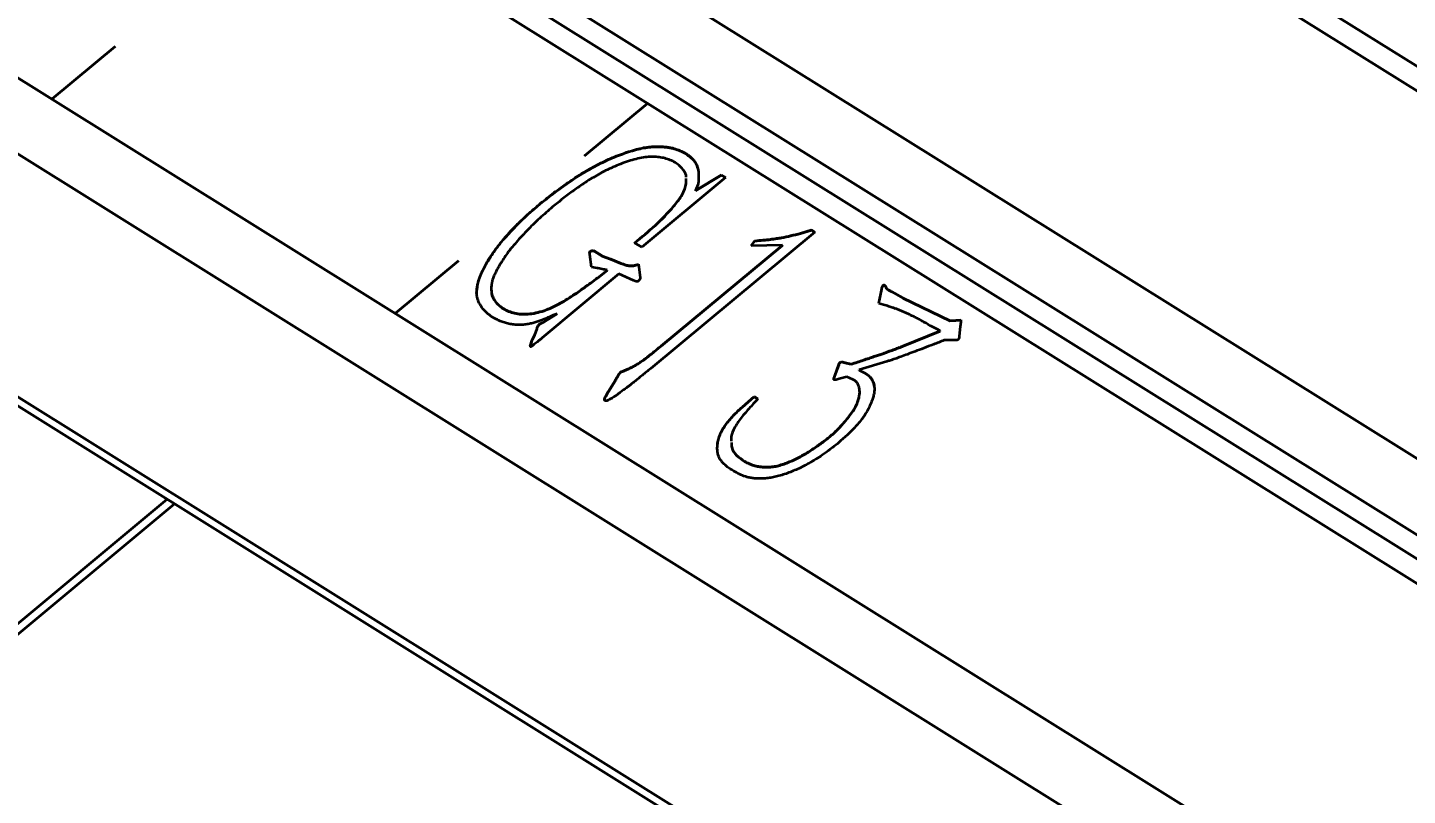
# Model space of a CAD drawing. Header units: millimetres. Extents: x 0 to 14850, y 0 to 10716.
# Drawn here: x 4448 to 5433, y 6624 to 7171 of the extents above; entities that cross this region are included whole.
import ezdxf

# ---------------------------------------------------------------- set-up
doc = ezdxf.new("R2010")
doc.units = ezdxf.units.MM
doc.header["$LTSCALE"] = 50
doc.layers.add('迈迪拼图', color=7, linetype='Continuous', lineweight=0)
doc.styles.add('SLDTEXTSTYLE4', font='SIMSUN.TTC')
doc.dimstyles.new('SLDDIMSTYLE0', dxfattribs={"dimtxt": 175, "dimasz": 175, "dimexe": 0, "dimexo": 0.0625, "dimgap": 43.75, "dimtad": 2, "dimlfac": 0.3, "dimrnd": 1e-09, "dimzin": 12, "dimdsep": 46, "dimtxsty": 'SLDTEXTSTYLE4', "dimsah": 1, "dimcen": 0.09, "dimadec": 0, "dimazin": 3, "dimtfac": 1, "dimtdec": 3, "dimtofl": 0, "dimtmove": 0, "dimatfit": 3, "dimfxl": 0, "dimfrac": 2, "dimtolj": 1, "dimtzin": 12, "dimarcsym": 0})

# ---------------------------------------------------------------- blocks, each defined once
blk = doc.blocks.new('_D')
at = {"layer": '迈迪拼图'}
for p, q in [((2446.43, 6897.08), (1201.26, 5860.72)), ((1235.02, 5888.82), (7482.3, 1989.14)), ((8693.71, 2997.41), (7448.53, 1961.04))]:
    blk.add_line(p, q, dxfattribs=at)
for points in [[(1235.02, 5888.82), (1349.39, 5785.69), (1377.9, 5831.37)], [(7482.3, 1989.14), (7367.93, 2092.27), (7339.42, 2046.59)]]:
    blk.add_solid(points, dxfattribs=at)
at = {"layer": '迈迪拼图', "insert": (4293.71, 4219.58), "char_height": 175, "attachment_point": 1, "rotation": 328.02675, "style": 'SLDTEXTSTYLE4'}
blk.add_mtext('2550', dxfattribs=at)
blk = doc.blocks.new('_D_1')
at = {"layer": '迈迪拼图'}
for p, q in [((6609.77, 10380.09), (6072.13, 10715.7)), ((1944.54, 7226.77), (6108.88, 10692.76)), ((2445.44, 6914.1), (1907.8, 7249.71))]:
    blk.add_line(p, q, dxfattribs=at)
for points in [[(6108.88, 10692.76), (5973.48, 10615.1), (6007.92, 10573.71)], [(1944.54, 7226.77), (2079.95, 7304.43), (2045.5, 7345.82)]]:
    blk.add_solid(points, dxfattribs=at)
at = {"layer": '迈迪拼图', "insert": (3739.89, 8985.98), "char_height": 175, "attachment_point": 1, "rotation": 39.77081, "style": 'SLDTEXTSTYLE4'}
blk.add_mtext('1850', dxfattribs=at)

msp = doc.modelspace()

# ---------------------------------------------------------------- linework, layer by layer
at = {"color": 7, "linetype": 'Continuous', "lineweight": 35}
for p, q in [((5645.928, 6645.762), (3890.076, 7741.801)), ((5665.63, 6651.099), (3909.779, 7747.137)), ((3709.997, 7591.92), (5465.849, 6495.881)), ((5910.969, 6849.395), (4997.169, 7419.808)), ((3710.811, 7357.185), (5316.683, 6354.767)), ((4510.446, 7157.852), (4465.64, 7120.56)), ((4465.665, 7120.544), (4510.471, 7157.837)), ((4510.471, 7157.837), (4510.446, 7157.852)), ((4510.449, 7157.819), (4510.446, 7157.852)), ((4465.64, 7120.56), (4465.665, 7120.544)), ((4890.26, 7117.138), (4845.454, 7079.845)), ((4845.479, 7079.83), (4890.285, 7117.122)), ((4890.285, 7117.122), (4890.26, 7117.138)), ((4890.263, 7117.104), (4890.26, 7117.138)), ((4845.454, 7079.845), (4845.479, 7079.83)), ((4917.639, 7081.39), (4917.618, 7081.619)), ((4835.201, 7061.637), (4835.181, 7061.866)), ((4946.086, 7064.466), (4886.431, 7014.815)), ((4924.712, 7055.053), (4943.21, 7066.261)), ((4926.318, 7059.181), (4924.712, 7055.053)), ((4924.732, 7054.824), (4943.231, 7066.032)), ((4943.21, 7066.261), (4946.086, 7064.466)), ((4943.231, 7066.032), (4943.21, 7066.261)), ((4943.231, 7066.032), (4945.937, 7064.343)), ((4924.732, 7054.824), (4924.712, 7055.053)), ((5009.872, 7025.315), (4892.694, 6928.15)), ((4964.231, 7015.61), (4967.023, 7019.33)), ((4967.043, 7019.101), (4967.023, 7019.33)), ((4999.509, 7024.705), (5007.245, 7026.955)), ((4999.53, 7024.476), (4999.509, 7024.705)), ((4999.53, 7024.476), (5007.265, 7026.725)), ((5007.245, 7026.955), (5009.872, 7025.315)), ((5007.265, 7026.725), (5007.245, 7026.955)), ((5007.265, 7026.725), (5009.723, 7025.192)), ((4850.329, 7000.486), (4849.328, 7009.425)), ((4852.214, 7012.136), (4857.964, 7008.547)), ((4852.234, 7011.907), (4852.214, 7012.136)), ((4852.234, 7011.907), (4857.985, 7008.317)), ((4886.431, 7014.815), (4881.162, 7017.772)), ((4900.091, 6944.388), (4986.606, 7016.085)), ((4900.111, 6944.159), (4986.626, 7015.856)), ((4986.606, 7016.085), (4964.231, 7015.61)), ((4964.426, 7015.614), (4967.043, 7019.101)), ((4986.626, 7015.856), (4986.606, 7016.085)), ((4755.437, 7004.924), (4710.631, 6967.631)), ((4710.656, 6967.616), (4755.462, 7004.908)), ((4755.462, 7004.908), (4755.437, 7004.924)), ((4755.44, 7004.89), (4755.437, 7004.924)), ((4854.509, 6999.777), (4850.329, 7000.486)), ((4857.964, 7008.547), (4864.046, 7006.318)), ((4857.985, 7008.317), (4857.964, 7008.547)), ((4857.985, 7008.317), (4864.066, 7006.089)), ((4864.046, 7006.318), (4871.403, 7003.341)), ((4864.066, 7006.089), (4864.046, 7006.318)), ((4864.066, 7006.089), (4871.423, 7003.112)), ((4871.423, 7003.112), (4871.403, 7003.341)), ((4880.257, 7001.662), (4883.93, 7002.6)), ((4880.277, 7001.433), (4880.257, 7001.662)), ((4880.277, 7001.433), (4883.95, 7002.37)), ((4883.93, 7002.6), (4885.132, 6993.156)), ((4883.95, 7002.37), (4883.93, 7002.6)), ((4883.95, 7002.37), (4885.152, 6992.926)), ((4870.01, 6995.564), (4815.183, 6949.931)), ((4854.67, 6992.931), (4861.54, 6998.286)), ((4854.691, 6992.701), (4854.67, 6992.931)), ((4854.691, 6992.701), (4861.56, 6998.057)), ((4861.56, 6998.057), (4861.54, 6998.286)), ((4880.438, 6990.955), (4870.01, 6995.564)), ((4882.335, 6990.104), (4880.438, 6990.955)), ((5055.395, 6974.428), (5057.55, 6984.96)), ((5055.459, 6974.413), (5057.57, 6984.73)), ((5057.57, 6984.73), (5057.55, 6984.96)), ((5064.565, 6983.146), (5072.461, 6978.55)), ((5064.585, 6982.917), (5064.565, 6983.146)), ((5064.585, 6982.917), (5072.481, 6978.32)), ((4785.967, 6971.799), (4785.947, 6972.028)), ((5058.654, 6973.676), (5055.395, 6974.428)), ((5076.839, 6966.838), (5068.56, 6970.391)), ((5072.461, 6978.55), (5105.964, 6962.434)), ((5072.481, 6978.32), (5072.461, 6978.55)), ((5072.481, 6978.32), (5105.985, 6962.205)), ((4710.631, 6967.631), (4710.656, 6967.616)), ((4813.659, 6960.193), (4816.59, 6961.546)), ((4813.68, 6959.964), (4816.61, 6961.317)), ((4816.59, 6961.546), (4825.936, 6967.257)), ((4816.61, 6961.317), (4816.59, 6961.546)), ((4816.61, 6961.317), (4825.956, 6967.027)), ((4825.956, 6967.027), (4825.936, 6967.257)), ((5105.964, 6962.434), (5110.332, 6962.606)), ((5105.985, 6962.205), (5105.964, 6962.434)), ((5105.985, 6962.205), (5110.353, 6962.376)), ((5110.332, 6962.606), (5114.01, 6962.875)), ((5110.353, 6962.376), (5110.332, 6962.606)), ((5110.353, 6962.376), (5114.031, 6962.646)), ((4808.323, 6949.082), (4809.986, 6952.224)), ((4808.344, 6948.853), (4810.007, 6951.995)), ((4809.986, 6952.224), (4811.572, 6956.698)), ((4810.007, 6951.995), (4809.986, 6952.224)), ((4810.007, 6951.995), (4811.592, 6956.468)), ((4811.592, 6956.468), (4811.572, 6956.698)), ((4813.68, 6959.964), (4813.659, 6960.193)), ((5072.856, 6944.289), (5099.245, 6955.084)), ((5072.876, 6944.059), (5099.266, 6954.855)), ((5099.266, 6954.855), (5099.245, 6955.084)), ((5113.559, 6958.311), (5112.854, 6951.055)), ((4808.344, 6948.853), (4808.323, 6949.082)), ((4900.111, 6944.159), (4900.091, 6944.388)), ((5072.876, 6944.059), (5072.856, 6944.289)), ((5106.551, 6948.291), (5101.935, 6948.275)), ((5024.001, 6922.86), (5026.984, 6930.927)), ((5024.022, 6922.631), (5027.005, 6930.698)), ((5027.005, 6930.698), (5026.984, 6930.927)), ((5028.708, 6933.034), (5031.31, 6932.408)), ((5028.728, 6932.805), (5028.708, 6933.034)), ((5028.728, 6932.805), (5031.33, 6932.178)), ((5031.31, 6932.408), (5035.51, 6931.353)), ((5031.33, 6932.178), (5031.31, 6932.408)), ((5031.33, 6932.178), (5035.53, 6931.124)), ((5035.53, 6931.124), (5035.51, 6931.353)), ((5061.062, 6933.076), (5041.298, 6927.123)), ((5024.022, 6922.631), (5024.001, 6922.86)), ((5032.585, 6922.301), (5028.046, 6920.953)), ((5036.842, 6920.26), (5032.585, 6922.301)), ((5041.319, 6926.893), (5041.298, 6927.123)), ((4860.602, 6908.42), (4862.301, 6911.54)), ((4860.623, 6908.19), (4862.322, 6911.31)), ((4862.301, 6911.54), (4867.565, 6919.798)), ((4862.322, 6911.31), (4862.301, 6911.54)), ((4862.322, 6911.31), (4867.585, 6919.569)), ((4867.585, 6919.569), (4867.565, 6919.798)), ((4860.623, 6908.19), (4860.602, 6908.42)), ((4958.116, 6900.804), (4966.445, 6908.099)), ((4958.136, 6900.575), (4966.466, 6907.869)), ((4966.445, 6908.099), (4969.072, 6906.459)), ((4966.466, 6907.869), (4966.445, 6908.099)), ((4966.466, 6907.869), (4969.093, 6906.23)), ((4958.136, 6900.575), (4958.116, 6900.804)), ((5029.495, 6888.098), (5029.474, 6888.327)), ((4959.688, 6861.744), (4959.668, 6861.973)), ((4162.341, 6506.526), (4552.863, 6831.559))]:
    msp.add_line(p, q, dxfattribs=at)
at = {"color": 8, "linetype": 'Continuous', "lineweight": 35}
for p, q in [((5440.114, 6457.5), (3689.539, 7550.245)), ((5898.861, 6839.318), (4977.467, 7414.471)), ((3705.952, 7366.726), (5321.151, 6358.486)), ((4797.388, 7264.59), (5718.782, 6689.437)), ((5681.402, 6658.325), (4776.929, 7222.915)), ((4157.065, 6509.819), (4547.587, 6834.852))]:
    msp.add_line(p, q, dxfattribs=at)
at = {"color": 7, "linetype": 'Continuous', "lineweight": 35}
for points, knots in [([(4911.805, 7073.989), (4910.678, 7074.691), (4908.49, 7076.054), (4904.761, 7077.605), (4900.805, 7078.621), (4896.617, 7079.219), (4892.104, 7079.247), (4887.258, 7078.73), (4882.078, 7077.611), (4876.642, 7076.026), (4871.114, 7074.037), (4865.632, 7071.831), (4860.4, 7069.319), (4853.776, 7065.752), (4846.06, 7061.136), (4837.736, 7055.267), (4829.986, 7049.406), (4825.112, 7045.397), (4822.682, 7043.398)], [0, 0, 0, 0, 0.0429533, 0.0833737, 0.1232575, 0.1628948, 0.2043947, 0.2498116, 0.2992006, 0.3538057, 0.4112539, 0.4687483, 0.5257988, 0.5829084, 0.6943517, 0.7987664, 0.8996659, 1, 1, 1, 1]), ([(4835.181, 7061.866), (4838.195, 7063.824), (4844.409, 7067.86), (4852.745, 7072.528), (4859.82, 7076.125), (4865.323, 7078.657), (4871.003, 7080.884), (4876.695, 7082.869), (4882.208, 7084.549), (4887.428, 7085.747), (4892.244, 7086.438), (4896.629, 7086.664), (4900.523, 7086.522), (4903.936, 7086.287), (4906.834, 7085.824), (4910.046, 7085.035), (4913.638, 7083.64), (4916.265, 7082.306), (4917.618, 7081.619)], [0, 0, 0, 0, 0.1268755, 0.2615097, 0.3302295, 0.3983294, 0.4663562, 0.5336908, 0.5977572, 0.6554673, 0.7074202, 0.7544068, 0.7966438, 0.8337754, 0.8657992, 0.8935533, 0.9451629, 1, 1, 1, 1]), ([(4835.201, 7061.637), (4838.216, 7063.595), (4844.43, 7067.63), (4852.765, 7072.299), (4859.841, 7075.896), (4865.343, 7078.427), (4871.024, 7080.655), (4876.716, 7082.639), (4882.229, 7084.319), (4887.448, 7085.517), (4892.265, 7086.209), (4896.65, 7086.434), (4900.543, 7086.292), (4903.957, 7086.057), (4906.855, 7085.595), (4910.067, 7084.806), (4913.658, 7083.41), (4916.285, 7082.077), (4917.639, 7081.39)], [0, 0, 0, 0, 0.1268755, 0.2615097, 0.3302295, 0.3983294, 0.4663562, 0.5336908, 0.5977572, 0.6554673, 0.7074202, 0.7544068, 0.7966438, 0.8337754, 0.8657992, 0.8935533, 0.9451629, 1, 1, 1, 1]), ([(4917.618, 7081.619), (4918.386, 7081.118), (4919.884, 7080.142), (4921.761, 7078.466), (4923.349, 7076.719), (4925.083, 7074.229), (4926.419, 7070.714), (4926.906, 7067.013), (4926.78, 7064.085), (4926.769, 7062.164), (4926.586, 7060.565), (4926.4, 7059.608), (4926.318, 7059.181)], [0, 0, 0, 0, 0.0935705, 0.1825143, 0.2690925, 0.3543046, 0.5284601, 0.715, 0.80627, 0.8835446, 0.9481365, 1, 1, 1, 1]), ([(4917.639, 7081.39), (4919.77, 7079.771), (4924.036, 7076.533), (4926.288, 7071.905), (4926.45, 7069.439), (4926.461, 7069.262)], [0, 0, 0, 0, 0.48111254, 0.96263411, 1, 1, 1, 1]), ([(4918.019, 7064.542), (4918.02, 7064.574), (4918.129, 7066.401), (4916.261, 7069.911), (4913.291, 7072.628), (4911.805, 7073.989)], [0, 0, 0, 0, 0.0088626, 0.503873, 1, 1, 1, 1]), ([(4782.312, 6963.419), (4780.664, 6964.345), (4777.38, 6966.191), (4773.608, 6969.776), (4770.765, 6973.674), (4769.215, 6977.169), (4768.588, 6980.117), (4768.419, 6982.526), (4768.585, 6985.132), (4769.091, 6987.939), (4769.918, 6990.95), (4771.088, 6994.206), (4772.574, 6997.709), (4774.479, 7001.436), (4776.615, 7005.353), (4779.245, 7009.387), (4782.187, 7013.538), (4786.541, 7019.092), (4792.143, 7025.696), (4799.428, 7033.031), (4807.119, 7040.104), (4815.522, 7047.297), (4824.831, 7054.718), (4831.679, 7059.448), (4835.181, 7061.866)], [0, 0, 0, 0, 0.0403002, 0.0803559, 0.1194723, 0.157357, 0.1767585, 0.1975422, 0.2201214, 0.2442494, 0.2704918, 0.2989561, 0.330404, 0.3641079, 0.4002464, 0.4376273, 0.4773862, 0.5186322, 0.5994794, 0.6734971, 0.7469289, 0.8269302, 0.9115021, 1, 1, 1, 1]), ([(4768.548, 6981.158), (4768.676, 6983.542), (4768.978, 6989.146), (4772.594, 6997.764), (4777.53, 7006.895), (4785.983, 7018.545), (4798.489, 7032.329), (4815.774, 7047.707), (4828.726, 7056.994), (4835.201, 7061.637)], [0, 0, 0, 0, 0.0759805, 0.1786065, 0.2812826, 0.3839737, 0.5892683, 0.7946504, 1, 1, 1, 1]), ([(4881.162, 7017.772), (4886.196, 7021.949), (4896.265, 7030.304), (4907.396, 7041.623), (4914.835, 7051.259), (4917.954, 7058.026), (4917.966, 7062.212), (4917.971, 7063.696)], [0, 0, 0, 0, 0.3055083, 0.61096709, 0.76360374, 0.91617318, 1, 1, 1, 1]), ([(4881.182, 7017.542), (4886.217, 7021.72), (4896.285, 7030.074), (4907.417, 7041.394), (4914.855, 7051.03), (4917.974, 7057.797), (4917.987, 7061.982), (4917.991, 7063.467)], [0, 0, 0, 0, 0.3055083, 0.61096709, 0.76360374, 0.91617318, 1, 1, 1, 1]), ([(4822.682, 7043.398), (4819.537, 7040.702), (4813.023, 7035.12), (4805.515, 7027.694), (4799.652, 7021.557), (4795.652, 7017.048), (4792.1, 7012.712), (4789.088, 7008.548), (4786.522, 7004.626), (4784.221, 7001.072), (4782.467, 6997.823), (4781.051, 6994.901), (4780.057, 6992.214), (4779.239, 6989.724), (4778.936, 6987.369), (4778.822, 6984.516), (4779.213, 6981.263), (4780.511, 6977.739), (4782.686, 6974.592), (4784.839, 6972.899), (4785.947, 6972.028)], [0, 0, 0, 0, 0.127726, 0.2645571, 0.3332368, 0.3982819, 0.4589229, 0.5162218, 0.5691346, 0.6169332, 0.6591212, 0.6964719, 0.7300719, 0.7612072, 0.7903915, 0.8174775, 0.8672857, 0.911985, 0.9547325, 1, 1, 1, 1]), ([(4967.023, 7019.33), (4968.997, 7019.499), (4972.698, 7019.815), (4977.832, 7020.385), (4982.177, 7020.975), (4987, 7021.747), (4992.691, 7023.024), (4997.175, 7024.129), (4999.509, 7024.705)], [0, 0, 0, 0, 0.1795186, 0.3365151, 0.4679989, 0.5771274, 0.7798212, 1, 1, 1, 1]), ([(4967.043, 7019.101), (4969.018, 7019.27), (4972.719, 7019.586), (4977.853, 7020.156), (4982.197, 7020.746), (4987.021, 7021.518), (4992.711, 7022.795), (4997.195, 7023.9), (4999.53, 7024.476)], [0, 0, 0, 0, 0.1795186, 0.3365151, 0.4679989, 0.5771274, 0.7798212, 1, 1, 1, 1]), ([(4849.328, 7009.425), (4849.18, 7009.931), (4848.957, 7010.694), (4849.283, 7011.76), (4850.069, 7012.071), (4850.687, 7012.31), (4851.447, 7012.318), (4851.931, 7012.203), (4852.214, 7012.136)], [0, 0, 0, 0, 0.3504839, 0.5270843, 0.6470798, 0.7507832, 0.8547742, 1, 1, 1, 1]), ([(4849.139, 7010.253), (4849.125, 7010.313), (4849.072, 7010.542), (4849.134, 7010.943), (4849.32, 7011.488), (4849.994, 7011.813), (4850.698, 7012.091), (4851.508, 7012.081), (4851.992, 7011.965), (4852.234, 7011.907)], [0, 0, 0, 0, 0.0532698, 0.2025341, 0.3479894, 0.5086471, 0.6730289, 0.8363691, 1, 1, 1, 1]), ([(4861.54, 6998.286), (4860.699, 6998.487), (4859.188, 6998.847), (4857.146, 6999.242), (4855.659, 6999.574), (4854.833, 6999.72), (4854.509, 6999.777)], [0, 0, 0, 0, 0.3627987, 0.6524748, 0.8639913, 1, 1, 1, 1]), ([(4871.403, 7003.341), (4871.909, 7003.12), (4873.241, 7002.539), (4875.614, 7001.977), (4878.062, 7001.405), (4879.64, 7001.59), (4880.257, 7001.662)], [0, 0, 0, 0, 0.1914671, 0.5034141, 0.8058512, 1, 1, 1, 1]), ([(4871.423, 7003.112), (4871.93, 7002.891), (4873.262, 7002.31), (4875.635, 7001.748), (4878.083, 7001.176), (4879.66, 7001.361), (4880.277, 7001.433)], [0, 0, 0, 0, 0.1914671, 0.5034141, 0.8058512, 1, 1, 1, 1]), ([(4785.947, 6972.028), (4787.044, 6971.3), (4789.261, 6969.828), (4793.308, 6968.268), (4797.792, 6967.2), (4802.772, 6966.957), (4808.153, 6967.367), (4813.806, 6968.653), (4819.595, 6970.583), (4825.25, 6973.179), (4830.691, 6976.205), (4835.861, 6979.461), (4840.699, 6982.756), (4845.37, 6985.982), (4849.989, 6989.356), (4853.061, 6991.702), (4854.67, 6992.931)], [0, 0, 0, 0, 0.05592847, 0.11296138, 0.1707908, 0.23088314, 0.29540561, 0.36708307, 0.44344252, 0.52330691, 0.60529322, 0.68746741, 0.76684431, 0.84135464, 0.91689275, 1, 1, 1, 1]), ([(4785.967, 6971.799), (4787.065, 6971.07), (4789.281, 6969.599), (4793.329, 6968.039), (4797.812, 6966.97), (4802.793, 6966.728), (4808.174, 6967.138), (4813.827, 6968.423), (4819.616, 6970.353), (4825.27, 6972.95), (4830.712, 6975.975), (4835.882, 6979.232), (4840.719, 6982.527), (4845.39, 6985.753), (4850.009, 6989.127), (4853.081, 6991.473), (4854.691, 6992.701)], [0, 0, 0, 0, 0.05592847, 0.11296138, 0.1707908, 0.23088314, 0.29540561, 0.36708307, 0.44344252, 0.52330691, 0.60529322, 0.68746741, 0.76684431, 0.84135464, 0.91689275, 1, 1, 1, 1]), ([(4885.132, 6993.156), (4885.102, 6992.736), (4885.045, 6991.937), (4884.222, 6990.964), (4883.341, 6990.233), (4882.616, 6990.14), (4882.335, 6990.104)], [0, 0, 0, 0, 0.3162875, 0.6016237, 0.8455308, 1, 1, 1, 1]), ([(4779.001, 6983.958), (4778.991, 6983.847), (4778.769, 6981.501), (4780.338, 6976.886), (4784.092, 6973.493), (4785.967, 6971.799)], [0, 0, 0, 0, 0.0242917, 0.5126262, 1, 1, 1, 1]), ([(5057.55, 6984.96), (5057.616, 6985.384), (5057.729, 6986.109), (5058.131, 6986.969), (5058.402, 6987.604), (5059.215, 6987.846), (5060.005, 6987.19), (5060.269, 6986.369), (5060.745, 6985.436), (5061.657, 6984.679), (5062.94, 6983.889), (5063.991, 6983.408), (5064.565, 6983.146)], [0, 0, 0, 0, 0.1321215, 0.2255454, 0.2859801, 0.3237073, 0.3970867, 0.519994, 0.6052256, 0.7094515, 0.8413696, 1, 1, 1, 1]), ([(5057.57, 6984.73), (5057.636, 6985.155), (5057.749, 6985.879), (5058.152, 6986.739), (5058.422, 6987.374), (5059.236, 6987.617), (5060.026, 6986.961), (5060.29, 6986.139), (5060.765, 6985.207), (5061.677, 6984.45), (5062.961, 6983.659), (5064.011, 6983.179), (5064.585, 6982.917)], [0, 0, 0, 0, 0.1321215, 0.2255454, 0.2859801, 0.3237073, 0.3970867, 0.519994, 0.6052256, 0.7094515, 0.8413696, 1, 1, 1, 1]), ([(5068.56, 6970.391), (5068.177, 6970.539), (5067.134, 6970.945), (5065.057, 6971.57), (5062.161, 6972.551), (5059.923, 6973.269), (5058.654, 6973.676)], [0, 0, 0, 0, 0.1196153, 0.3263433, 0.6180283, 1, 1, 1, 1]), ([(4825.936, 6967.257), (4824.983, 6966.889), (4822.693, 6966.007), (4818.909, 6964.262), (4814.047, 6962.376), (4809.421, 6960.796), (4805.302, 6959.734), (4801.958, 6959.303), (4798.504, 6959.211), (4794.99, 6959.425), (4791.51, 6959.938), (4788.211, 6960.823), (4785.079, 6961.92), (4783.232, 6962.921), (4782.312, 6963.419)], [0, 0, 0, 0, 0.0669309, 0.1608946, 0.2773114, 0.4088318, 0.4785325, 0.5495225, 0.621851, 0.6974702, 0.7746518, 0.8495855, 0.925122, 1, 1, 1, 1]), ([(5099.245, 6955.084), (5097.428, 6956.001), (5093.475, 6957.994), (5088.567, 6960.672), (5084.521, 6962.929), (5081.655, 6964.419), (5079.144, 6965.708), (5077.569, 6966.48), (5076.839, 6966.838)], [0, 0, 0, 0, 0.2400188, 0.5220179, 0.666348, 0.7938846, 0.9045327, 1, 1, 1, 1]), ([(5114.01, 6962.875), (5114.005, 6962.784), (5113.984, 6962.401), (5113.815, 6961.546), (5113.81, 6960.115), (5113.651, 6958.977), (5113.559, 6958.311)], [0, 0, 0, 0, 0.0599502, 0.2518463, 0.5624097, 1, 1, 1, 1]), ([(4811.572, 6956.698), (4811.795, 6957.407), (4812.189, 6958.662), (4813.214, 6959.729), (4813.659, 6960.193)], [0, 0, 0, 0, 0.5657763, 1, 1, 1, 1]), ([(4811.592, 6956.468), (4811.815, 6957.178), (4812.21, 6958.432), (4813.235, 6959.5), (4813.68, 6959.964)], [0, 0, 0, 0, 0.5657763, 1, 1, 1, 1]), ([(5112.854, 6951.055), (5112.795, 6950.556), (5112.699, 6949.738), (5112.106, 6948.704), (5111.068, 6948.373), (5109.941, 6948.246), (5108.383, 6948.226), (5107.213, 6948.267), (5106.551, 6948.291)], [0, 0, 0, 0, 0.23658672, 0.38782723, 0.47111504, 0.59923701, 0.7736175, 1, 1, 1, 1]), ([(4815.183, 6949.931), (4814.555, 6949.404), (4813.377, 6948.413), (4811.693, 6947.074), (4810.272, 6945.945), (4809.146, 6945.045), (4808.229, 6944.364), (4807.594, 6943.988), (4807.181, 6943.643), (4806.546, 6943.847), (4807.183, 6945.055), (4807.301, 6946.319), (4807.702, 6947.863), (4808.151, 6948.744), (4808.323, 6949.082)], [0, 0, 0, 0, 0.1462321, 0.2748402, 0.3807624, 0.4665218, 0.5322678, 0.5754245, 0.601747, 0.6097199, 0.6775596, 0.7999633, 0.9231951, 1, 1, 1, 1]), ([(4806.865, 6944.181), (4806.902, 6944.279), (4807.064, 6944.709), (4807.449, 6946.28), (4807.954, 6947.732), (4808.344, 6948.853)], [0, 0, 0, 0, 0.0639203, 0.2778623, 1, 1, 1, 1]), ([(4867.565, 6919.798), (4867.997, 6920.617), (4868.745, 6922.032), (4869.82, 6923.824), (4870.576, 6924.968), (4871.344, 6925.775), (4872.698, 6926.175), (4874.373, 6926.981), (4876.635, 6927.939), (4879.128, 6929.174), (4881.74, 6930.586), (4884.446, 6932.172), (4887.232, 6934.12), (4889.83, 6935.983), (4892.18, 6937.909), (4894.448, 6939.739), (4897.155, 6941.929), (4899.061, 6943.526), (4900.091, 6944.388)], [0, 0, 0, 0, 0.076319, 0.1319609, 0.1693655, 0.1869914, 0.2144928, 0.2583566, 0.3139985, 0.3785449, 0.44759, 0.5180405, 0.5961082, 0.6894677, 0.7464037, 0.8178283, 0.9016721, 1, 1, 1, 1]), ([(4867.585, 6919.569), (4868.017, 6920.387), (4868.765, 6921.803), (4869.841, 6923.594), (4870.596, 6924.739), (4871.365, 6925.545), (4872.719, 6925.946), (4874.394, 6926.752), (4876.656, 6927.709), (4879.148, 6928.944), (4881.76, 6930.357), (4884.467, 6931.942), (4887.252, 6933.891), (4889.851, 6935.753), (4892.201, 6937.68), (4894.468, 6939.51), (4897.175, 6941.7), (4899.082, 6943.297), (4900.111, 6944.159)], [0, 0, 0, 0, 0.076319, 0.1319609, 0.1693655, 0.1869914, 0.2144928, 0.2583566, 0.3139985, 0.3785449, 0.44759, 0.5180405, 0.5961082, 0.6894677, 0.7464037, 0.8178283, 0.9016721, 1, 1, 1, 1]), ([(5035.51, 6931.353), (5037.053, 6931.863), (5040.026, 6932.846), (5044.334, 6934.255), (5048.312, 6935.536), (5051.902, 6936.787), (5055.172, 6937.89), (5058.105, 6938.889), (5060.688, 6939.793), (5063.508, 6940.825), (5066.422, 6941.913), (5069.306, 6942.949), (5071.348, 6943.728), (5072.443, 6944.135), (5072.856, 6944.289)], [0, 0, 0, 0, 0.1229892, 0.2369226, 0.3428707, 0.4387353, 0.5255386, 0.604359, 0.673619, 0.7333306, 0.833057, 0.9109004, 0.9663928, 1, 1, 1, 1]), ([(5035.53, 6931.124), (5037.074, 6931.634), (5040.046, 6932.616), (5044.355, 6934.026), (5048.333, 6935.307), (5051.923, 6936.558), (5055.193, 6937.661), (5058.126, 6938.66), (5060.708, 6939.564), (5063.528, 6940.596), (5066.443, 6941.683), (5069.326, 6942.719), (5071.368, 6943.498), (5072.463, 6943.906), (5072.876, 6944.059)], [0, 0, 0, 0, 0.1229892, 0.2369226, 0.3428707, 0.4387353, 0.5255386, 0.604359, 0.673619, 0.7333306, 0.833057, 0.9109004, 0.9663928, 1, 1, 1, 1]), ([(5101.935, 6948.275), (5099.395, 6947.279), (5094.575, 6945.388), (5087.689, 6942.714), (5081.513, 6940.371), (5076.064, 6938.292), (5071.289, 6936.573), (5067.273, 6935.093), (5063.925, 6933.983), (5061.935, 6933.353), (5061.062, 6933.076)], [0, 0, 0, 0, 0.1884126, 0.35748645, 0.50962045, 0.64341814, 0.75930651, 0.85785769, 0.93757835, 1, 1, 1, 1]), ([(5026.984, 6930.927), (5027.099, 6931.426), (5027.299, 6932.296), (5028.287, 6932.814), (5028.708, 6933.034)], [0, 0, 0, 0, 0.5736296, 1, 1, 1, 1]), ([(5027.005, 6930.698), (5027.119, 6931.197), (5027.319, 6932.067), (5028.307, 6932.584), (5028.728, 6932.805)], [0, 0, 0, 0, 0.5736296, 1, 1, 1, 1]), ([(4892.694, 6928.15), (4891.612, 6927.29), (4889.535, 6925.641), (4886.638, 6923.236), (4883.915, 6921.121), (4881.558, 6919.17), (4879.404, 6917.49), (4877.512, 6916.044), (4875.968, 6914.773), (4873.413, 6912.867), (4869.842, 6910.301), (4866.094, 6907.65), (4863.206, 6905.968), (4861.775, 6905.205), (4860.412, 6904.826), (4860.043, 6905.197), (4859.893, 6905.347)], [0, 0, 0, 0, 0.10365948, 0.19875551, 0.28425641, 0.3611906, 0.42960333, 0.48840567, 0.53863312, 0.58035654, 0.7249894, 0.86256368, 0.92018947, 0.96040834, 0.98393802, 1, 1, 1, 1]), ([(5028.046, 6920.953), (5027.466, 6920.795), (5026.454, 6920.521), (5025.098, 6920.156), (5024.205, 6920.042), (5023.48, 6919.858), (5023.178, 6920.268), (5023.228, 6920.852), (5023.564, 6921.746), (5023.842, 6922.454), (5024.001, 6922.86)], [0, 0, 0, 0, 0.2072953, 0.3613665, 0.4702433, 0.5318333, 0.5767244, 0.6614107, 0.8052353, 1, 1, 1, 1]), ([(5023.293, 6920.179), (5023.272, 6920.273), (5023.209, 6920.566), (5023.562, 6921.394), (5023.828, 6922.11), (5024.022, 6922.631)], [0, 0, 0, 0, 0.1149951, 0.3558836, 1, 1, 1, 1]), ([(5041.298, 6927.123), (5042.212, 6926.643), (5043.975, 6925.718), (5046.697, 6924.355), (5049.072, 6922.393), (5050.621, 6920.219), (5051.578, 6918.054), (5052.051, 6916.117), (5052.274, 6913.978), (5052.201, 6911.616), (5051.76, 6909.003), (5050.858, 6906.118), (5049.648, 6902.923), (5047.444, 6898.283), (5043.907, 6892.402), (5038.19, 6885.808), (5031.822, 6879.624), (5027.273, 6875.704), (5025.024, 6873.766)], [0, 0, 0, 0, 0.0412739, 0.0796171, 0.1205017, 0.1716518, 0.2013413, 0.233561, 0.2687254, 0.3067737, 0.3489433, 0.3965612, 0.4497014, 0.5088105, 0.6325597, 0.7561612, 0.8794136, 1, 1, 1, 1]), ([(5041.319, 6926.893), (5043.243, 6925.993), (5047.083, 6924.196), (5051.104, 6920.004), (5051.789, 6916.683), (5052.129, 6915.037)], [0, 0, 0, 0, 0.3362805, 0.6710462, 1, 1, 1, 1]), ([(5029.474, 6888.327), (5031.24, 6890.36), (5034.737, 6894.384), (5038.165, 6899.71), (5040.295, 6903.96), (5041.201, 6907.067), (5041.818, 6910.054), (5041.768, 6912.886), (5041.286, 6915.425), (5040.347, 6917.545), (5038.905, 6919.23), (5037.518, 6919.923), (5036.842, 6920.26)], [0, 0, 0, 0, 0.2018256, 0.3996302, 0.4948226, 0.5841184, 0.6701531, 0.7527917, 0.8279586, 0.8924074, 0.947603, 1, 1, 1, 1]), ([(5029.495, 6888.098), (5031.65, 6890.623), (5035.96, 6895.672), (5040.076, 6902.535), (5041.595, 6908.275), (5042.003, 6911.302), (5041.679, 6912.796), (5041.662, 6912.874)], [0, 0, 0, 0, 0.3303905, 0.6606029, 0.8258622, 0.9908546, 1, 1, 1, 1]), ([(4859.893, 6905.347), (4859.878, 6905.404), (4859.812, 6905.653), (4859.697, 6906.208), (4859.831, 6907.222), (4860.309, 6907.964), (4860.602, 6908.42)], [0, 0, 0, 0, 0.055423, 0.2441868, 0.5368284, 1, 1, 1, 1]), ([(4859.913, 6905.118), (4859.898, 6905.174), (4859.832, 6905.424), (4859.718, 6905.979), (4859.852, 6906.992), (4860.33, 6907.735), (4860.623, 6908.19)], [0, 0, 0, 0, 0.055423, 0.2441868, 0.5368284, 1, 1, 1, 1]), ([(4969.072, 6906.459), (4966.923, 6904.078), (4962.625, 6899.315), (4956.24, 6892.107), (4951.838, 6885.026), (4949.691, 6879.569), (4950.036, 6876.919), (4950.112, 6876.332)], [0, 0, 0, 0, 0.2524603, 0.5049372, 0.7570545, 0.9461648, 1, 1, 1, 1]), ([(4952.043, 6854.903), (4950.985, 6855.54), (4948.949, 6856.764), (4946.266, 6858.762), (4944.095, 6860.822), (4942.351, 6862.969), (4941.101, 6865.303), (4940.324, 6867.941), (4940.103, 6870.911), (4940.256, 6874.163), (4940.838, 6877.595), (4942.079, 6881.098), (4943.812, 6884.625), (4946.917, 6889.259), (4951.406, 6894.839), (4955.902, 6898.836), (4958.116, 6900.804)], [0, 0, 0, 0, 0.0592201, 0.1139327, 0.165404, 0.2128605, 0.2610133, 0.3121757, 0.3697715, 0.4327639, 0.4994171, 0.5674656, 0.6380747, 0.7111052, 0.857737, 1, 1, 1, 1]), ([(4940.185, 6870.862), (4940.179, 6871.864), (4940.292, 6874.024), (4940.859, 6877.366), (4942.1, 6880.868), (4943.832, 6884.395), (4946.937, 6889.029), (4951.427, 6894.609), (4955.922, 6898.606), (4958.136, 6900.575)], [0.375, 0.375, 0.375, 0.375, 0.43276389, 0.49941713, 0.5674656, 0.63807469, 0.71110516, 0.85773702, 1, 1, 1, 1]), ([(4959.668, 6861.973), (4960.718, 6861.43), (4962.774, 6860.366), (4966.113, 6859.119), (4969.65, 6858.34), (4973.293, 6857.893), (4977.079, 6857.914), (4980.958, 6858.304), (4984.888, 6859.221), (4990.234, 6860.979), (4996.836, 6863.888), (5004.369, 6868.094), (5011.421, 6872.83), (5018.152, 6877.693), (5024.267, 6882.818), (5027.745, 6886.498), (5029.474, 6888.327)], [0, 0, 0, 0, 0.04627308, 0.09062971, 0.13365034, 0.17713655, 0.22059019, 0.26545465, 0.31243964, 0.36185946, 0.46581614, 0.57429915, 0.68395055, 0.79133746, 0.89623873, 1, 1, 1, 1]), ([(4959.688, 6861.744), (4960.738, 6861.201), (4962.795, 6860.137), (4966.133, 6858.89), (4969.67, 6858.111), (4973.314, 6857.663), (4977.099, 6857.684), (4980.978, 6858.074), (4984.909, 6858.992), (4990.255, 6860.75), (4996.856, 6863.659), (5004.39, 6867.865), (5011.441, 6872.601), (5018.173, 6877.463), (5024.287, 6882.589), (5027.765, 6886.268), (5029.495, 6888.098)], [0, 0, 0, 0, 0.04627308, 0.09062971, 0.13365034, 0.17713655, 0.22059019, 0.26545465, 0.31243964, 0.36185946, 0.46581614, 0.57429915, 0.68395055, 0.79133746, 0.89623873, 1, 1, 1, 1]), ([(4950.197, 6875.399), (4950.22, 6874.221), (4950.283, 6870.963), (4953.515, 6866.063), (4957.616, 6863.337), (4959.668, 6861.973)], [0, 0, 0, 0, 0.2206084, 0.61007496, 1, 1, 1, 1]), ([(4950.217, 6875.17), (4950.24, 6873.992), (4950.304, 6870.734), (4953.535, 6865.833), (4957.636, 6863.107), (4959.688, 6861.744)], [0, 0, 0, 0, 0.2206084, 0.610075, 1, 1, 1, 1]), ([(5025.024, 6873.766), (5023.124, 6872.322), (5019.514, 6869.58), (5014.247, 6865.825), (5009.352, 6862.705), (5003.613, 6859.307), (4996.664, 6855.924), (4989.705, 6853.158), (4984.229, 6851.457), (4980.266, 6850.518), (4976.381, 6849.901), (4972.628, 6849.61), (4969.08, 6849.563), (4965.815, 6849.757), (4962.906, 6850.225), (4959.578, 6851.195), (4955.918, 6852.713), (4953.316, 6854.184), (4952.043, 6854.903)], [0, 0, 0, 0, 0.09455, 0.1796146, 0.2536933, 0.3185025, 0.4342819, 0.541479, 0.5921003, 0.6406937, 0.6864378, 0.7310796, 0.7734614, 0.8119515, 0.8475605, 0.8799339, 0.9412843, 1, 1, 1, 1])]:
    msp.add_open_spline(points, degree=3, knots=knots, dxfattribs=at)

# ---------------------------------------------------------------- dimensions: what is measured, and where the dimension line sits
at = {"layer": '迈迪拼图'}
for base, p1, p2, angle, picture, middle in [((6108.876, 10692.763), (2482.187, 6891.159), (6646.518, 10357.156), 39.770812, '_D_1', (4026.71, 8959.765)), ((7482.296, 1989.144), (2480.198, 6925.187), (8727.471, 3025.511), 328.02675, '_D', (4358.659, 3938.982))]:
    dim = msp.add_linear_dim(base=base, p1=p1, p2=p2, angle=angle, dimstyle='SLDDIMSTYLE0', dxfattribs=at)
    dim.commit()
    dim.dimension.update_dxf_attribs({"geometry": picture, "text_midpoint": middle, "dimtype": 160})

doc.saveas('drawing.dxf')
